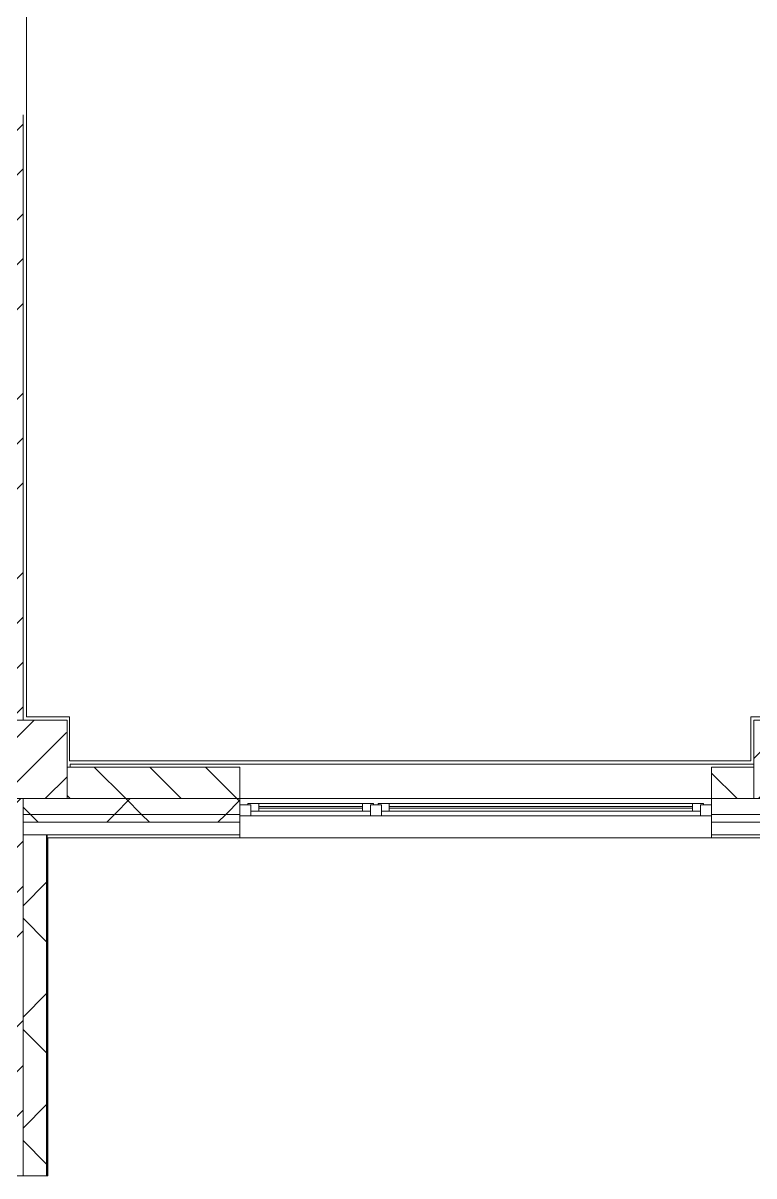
# Model space of a CAD drawing. Header units: millimetres. Extents: x -3902 to 188078, y -8553 to 29000.
# Drawn here: x 136768 to 141418, y 1150 to 8484 of the extents above; entities that cross this region are included whole.
import ezdxf

# ---------------------------------------------------------------- set-up
doc = ezdxf.new("R2010")
doc.units = ezdxf.units.MM
doc.layers.add('A-FLOR-2', color=7, linetype='Continuous', lineweight=5, true_color=0xaaaaaa)
for name, color, linetype, lineweight in [('A-GLAZ-2', 7, 'Continuous', 5), ('A-WALL', 7, 'Continuous', 9), ('A-WALL-3', 7, 'Continuous', 5), ('I-WALL-3', 7, 'Continuous', 5), ('S-COLS-4', 7, 'Continuous', 5)]:
    doc.layers.add(name, color=color, linetype=linetype, lineweight=lineweight)
pattern_1 = [(45, (61067.9, 0), (-353.5534, 353.5534), []), (135, (61067.9, 0), (-353.5534, -353.5534), [])]

# ---------------------------------------------------------------- blocks, each defined once
blk = doc.blocks.new('BSC_Колонна _Прямоугольная - 500х500-V41-3_10_1_птичка')
at = {"layer": 'S-COLS-4'}
h = blk.add_hatch(dxfattribs=at)
h.set_pattern_fill('FP_52', color=256, style=0, pattern_type=2)
h.set_pattern_definition([(45, (-75730, -3800), (-285.1231, 285.1231), []), (45, (-75444.88, -3800), (-285.1231, 285.1231), [504.031, -100.806, 16.764, -84.042])])
h.paths.add_polyline_path([(-250, -250), (250, -250), (250, 250), (-250, 250), (-250, -98.8)])
for p, q in [((250, 250), (-250, 250)), ((-250, 250), (-250, -250)), ((250, -250), (250, 250)), ((-250, -250), (250, -250))]:
    blk.add_line(p, q, dxfattribs=at)
blk = doc.blocks.new('BSC_Колонна _Прямоугольная - 500х500-V42-3_10_1_птичка')
at = {"layer": 'S-COLS-4'}
h = blk.add_hatch(dxfattribs=at)
h.set_pattern_fill('FP_53', color=256, style=0, pattern_type=2)
h.set_pattern_definition([(45, (-80600, -3800), (-285.1231, 285.1231), []), (45, (-80314.88, -3800), (-285.1231, 285.1231), [504.031, -100.806, 16.764, -84.042])])
h.paths.add_polyline_path([(-250, -250), (250, -250), (250, 250), (-250, 250)])
for p, q in [((250, 250), (-250, 250)), ((-250, 250), (-250, -250)), ((250, -250), (250, 250)), ((-250, -250), (250, -250))]:
    blk.add_line(p, q, dxfattribs=at)
blk = doc.blocks.new('120_Окно_СКБ_2Ст - 120_Окно_СКБ_2Ст 3000х2500 _мал_створка слева_-22809161-3_10_1_птичка')
at = {"layer": 'A-GLAZ-2'}
for p, q in [((-1500, -75), (-1500, -5)), ((-1500, -5), (-1430, -5)), ((1500, -5), (-1500, -5)), ((-1430, -5), (-1430, -75)), ((600, -35), (-1430, -35)), ((-1430, -35), (-1430, -75)), ((-1380, -85), (-1380, -35)), ((-1380, -55), (550, -55)), ((550, -65), (-1380, -65)), ((550, -85), (550, -35)), ((600, -75), (600, -5)), ((600, -5), (670, -5)), ((600, -75), (600, -35)), ((670, -5), (670, -75)), ((1430, -35), (670, -35)), ((670, -35), (670, -75)), ((720, -85), (720, -35)), ((720, -55), (1380, -55)), ((1380, -65), (720, -65)), ((1380, -85), (1380, -35)), ((1430, -75), (1430, -5)), ((1430, -5), (1500, -5)), ((1430, -75), (1430, -35)), ((1500, -5), (1500, -75)), ((-1430, -75), (-1500, -75)), ((-1500, -75), (-1450, -75)), ((-1430, -75), (-1450, -75)), ((-1450, -75), (-1450, -85)), ((-1450, -85), (620, -85)), ((620, -85), (-1450, -85)), ((670, -75), (600, -75)), ((620, -75), (600, -75)), ((620, -75), (650, -75)), ((620, -85), (620, -75)), ((670, -75), (650, -75)), ((650, -75), (650, -85)), ((650, -85), (1450, -85)), ((1450, -85), (650, -85)), ((1500, -75), (1430, -75)), ((1450, -75), (1430, -75)), ((1450, -75), (1500, -75)), ((1450, -85), (1450, -75))]:
    blk.add_line(p, q, dxfattribs=at)

msp = doc.modelspace()

# ---------------------------------------------------------------- hatches: boundary and pattern name
at = {"layer": 'A-WALL-3'}
h = msp.add_hatch(dxfattribs=at)
h.set_pattern_fill('FP_62', color=256, style=0, pattern_type=2)
h.set_pattern_definition([(135, (61067.9, 0), (-176.7767, -176.7767), [])])
h.paths.add_polyline_path([(145167.9, 3550), (145267.9, 3550), (145267.9, 3750), (145167.9, 3750), (145167.9, 3701.2)])
h.paths.add_polyline_path([(144038.5, 3550), (144267.9, 3550), (144267.9, 3750), (143367.9, 3750), (143367.9, 3550)])
h.paths.add_polyline_path([(141147.9, 3550), (141417.9, 3550), (141417.9, 3750), (141147.9, 3750)])
h.paths.add_polyline_path([(137513.1, 3550), (138147.9, 3550), (138147.9, 3750), (137047.9, 3750), (137047.9, 3550)])
h.paths.add_polyline_path([(141917.9, 3550), (142467.9, 3550), (142467.9, 3750), (141917.9, 3750), (141917.9, 3666.7)])
h = msp.add_hatch(dxfattribs=at)
h.set_pattern_fill('FP_64', color=256, style=0, pattern_type=2)
h.set_pattern_definition(pattern_1)
h.paths.add_polyline_path([(145769.5, 3450), (145767.9, 3550), (145167.9, 3550), (145167.9, 3450), (145767.9, 3450)])
h.paths.add_polyline_path([(137513.1, 3450), (138147.9, 3450), (138147.9, 3550), (136767.9, 3550), (136767.9, 3450), (137047.9, 3450)])
h.paths.add_polyline_path([(143367.9, 3450), (144267.9, 3450), (144267.9, 3550), (143367.9, 3550)])
h.paths.add_polyline_path([(142467.9, 3450), (142467.9, 3550), (141147.9, 3550), (141147.9, 3450), (142174.1, 3450)])
h = msp.add_hatch(dxfattribs=at)
h.set_pattern_fill('FP_64', color=256, style=0, pattern_type=2)
h.set_pattern_definition(pattern_1)
h.paths.add_polyline_path([(145869.5, 3400), (145869.5, 3450), (145167.9, 3450), (145167.9, 3400), (145769.5, 3400)])
h.paths.add_polyline_path([(138147.9, 3400), (138147.9, 3450), (136767.9, 3450), (136767.9, 3400), (137513.1, 3400)])
h.paths.add_polyline_path([(141147.9, 3400), (142467.9, 3400), (142467.9, 3450), (141147.9, 3450)])
h.paths.add_polyline_path([(144038.5, 3400), (144267.9, 3400), (144267.9, 3450), (143367.9, 3450), (143367.9, 3400)])
h = msp.add_hatch(dxfattribs=at)
h.set_pattern_fill('FP_64', color=256, style=0, pattern_type=2)
h.set_pattern_definition(pattern_1)
h.paths.add_polyline_path([(136917.9, -250), (136917.9, 350), (136767.9, 350), (136767.9, -250)])
h.paths.add_polyline_path([(136917.9, 1150), (136917.9, 3320), (136767.9, 3320), (136767.9, 1150)])
at = {"layer": 'I-WALL-3'}
h = msp.add_hatch(dxfattribs=at)
h.set_pattern_fill('FP_60', color=256, style=0, pattern_type=2)
h.set_pattern_definition([(45, (61067.9, 0), (-285.1231, 285.1231), []), (45, (61353, 0), (-285.1231, 285.1231), [504.031, -100.806, 16.764, -84.042])])
h.paths.add_polyline_path([(136580.9, 120), (136767.9, 120), (136767.9, 350), (136547.9, 350), (136547.9, 120)])
h.paths.add_polyline_path([(136580.9, 1150), (136767.9, 1150), (136767.9, 3550), (136547.9, 3550), (136547.9, 1150)])
h.paths.add_polyline_path([(136547.9, 4050), (136767.9, 4050), (136767.9, 7900), (136547.9, 7900), (136547.9, 4279.6)])

# ---------------------------------------------------------------- linework, layer by layer
at = {"layer": 'A-FLOR-2'}
for p, q in [((136788.9, 9100), (136788.9, 4070)), ((136788.9, 4070), (137062.9, 4070)), ((137062.9, 4070), (137062.9, 3791)), ((141397.9, 3791), (141397.9, 4070)), ((141397.9, 4070), (141937.9, 4070)), ((137062.9, 3791), (141397.9, 3791))]:
    msp.add_line(p, q, dxfattribs=at)
at = {"layer": 'A-WALL'}
for p, q in [((138147.9, 3550), (137047.9, 3550)), ((141417.9, 3550), (141147.9, 3550)), ((136767.9, 3450), (138147.9, 3450)), ((141147.9, 3450), (142467.9, 3450)), ((136767.9, 3400), (138147.9, 3400)), ((141147.9, 3400), (142467.9, 3400)), ((136767.9, 3320), (136767.9, 1150)), ((136767.9, 3320), (138147.9, 3320)), ((136917.9, 1150), (136917.9, 3320)), ((136920.9, 1150), (136920.9, 3320)), ((141147.9, 3320), (142467.9, 3320)), ((136925.9, 3300), (136920.9, 3300))]:
    msp.add_line(p, q, dxfattribs=at)
at = {"layer": 'A-WALL-3'}
for p, q in [((138147.9, 3750), (137047.9, 3750)), ((138147.9, 3300), (138147.9, 3750)), ((141147.9, 3750), (141147.9, 3300)), ((141417.9, 3750), (141147.9, 3750)), ((136767.9, 3550), (136767.9, 3320)), ((138147.9, 3550), (141147.9, 3550)), ((136925.9, 1150), (136925.9, 3300)), ((146019.5, 3300), (136925.9, 3300)), ((136767.9, 1150), (136925.9, 1150))]:
    msp.add_line(p, q, dxfattribs=at)
at = {"layer": 'I-WALL-3'}
for p, q in [((136767.9, 4050), (136767.9, 7900)), ((137067.9, 3770), (141417.9, 3770)), ((137067.9, 3770), (137067.9, 3750)), ((141147.9, 3550), (138147.9, 3550)), ((136547.9, 1150), (136767.9, 1150))]:
    msp.add_line(p, q, dxfattribs=at)

# ---------------------------------------------------------------- block references
at = {"layer": 'A-GLAZ-2', "rotation": 180}
msp.add_blockref('120_Окно_СКБ_2Ст - 120_Окно_СКБ_2Ст 3000х2500 _мал_створка слева_-22809161-3_10_1_птичка', (139647.9, 3435), dxfattribs=at)
at = {"layer": 'S-COLS-4'}
for name, p in [('BSC_Колонна _Прямоугольная - 500х500-V41-3_10_1_птичка', (136797.9, 3800)), ('BSC_Колонна _Прямоугольная - 500х500-V42-3_10_1_птичка', (141667.9, 3800))]:
    msp.add_blockref(name, p, dxfattribs=at)

doc.saveas('drawing.dxf')
